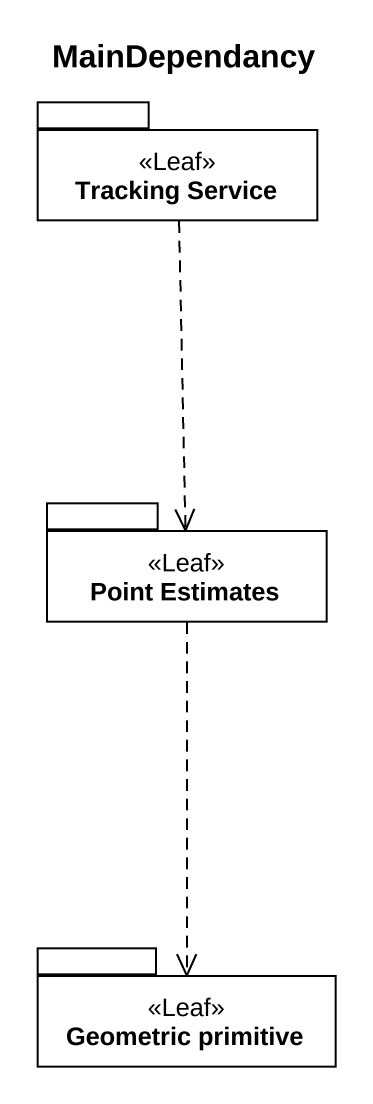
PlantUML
@startuml
title MainDependancy
package "Tracking Service" as Tracking_Service <<Leaf>> {
}
package "Point Estimates" as Point_Estimates <<Leaf>> {
}
package "Geometric primitive" as Geometric_primitive <<Leaf>> {
}
Tracking_Service ..> Point_Estimates
Point_Estimates ..> Geometric_primitive
@enduml
